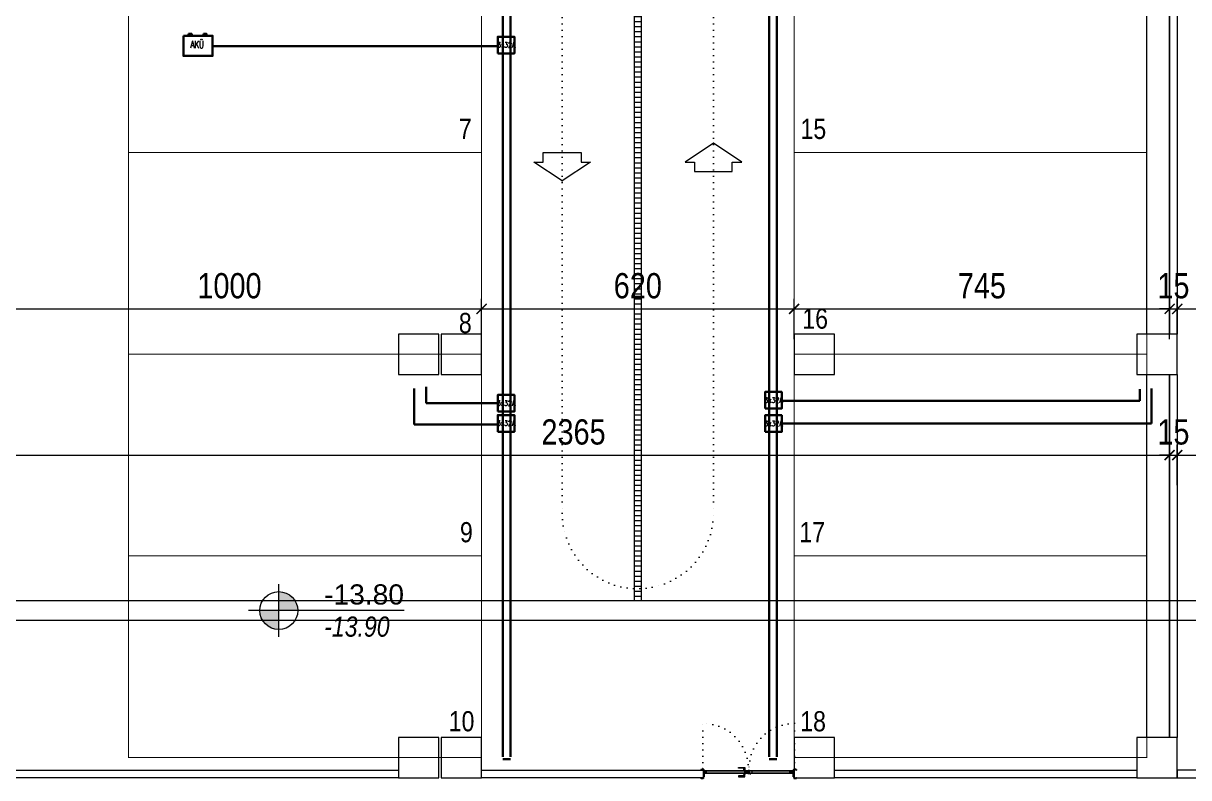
# Model space of a CAD drawing. Header units: metres. Extents: x -13194 to 152406, y -4219 to 19791.
# Drawn here: x 4531 to 6843, y 0 to 1496 of the extents above; entities that cross this region are included whole.
import ezdxf
from ezdxf.enums import TextEntityAlignment as Align

# ---------------------------------------------------------------- set-up
doc = ezdxf.new("R2010")
doc.units = ezdxf.units.M
doc.header["$LTSCALE"] = 100
doc.header["$MEASUREMENT"] = 0
doc.linetypes.add('DOT2', pattern=[0.125, 0, -0.125])
doc.linetypes.add('HIDDEN', pattern=[0.375, 0.25, -0.125])
doc.layers.get('0').update_dxf_attribs({"color": 9, "lineweight": 9})
for name, color, linetype, lineweight in [('00', 9, 'Continuous', 9), ('01', 9, 'Continuous', 9), ('05', 9, 'Continuous', 9), ('05S', 9, 'Continuous', 9), ('06B', 9, 'Continuous', 9), ('06C', 9, 'Continuous', 9), ('06D', 9, 'Continuous', 9), ('09', 9, 'Continuous', 9), ('10', 9, 'Continuous', 9), ('20', 9, 'DOT2', 9), ('21', 9, 'Continuous', 9), ('25', 76, 'Continuous', 9), ('E-BUSBAR', 7, 'Continuous', 30), ('E-KABLO', 7, 'Continuous', 30), ('E-KOMBİNE ETANŞ PRİZ (2x1 FAZ+4x3 FAZ)', 7, 'Continuous', 30)]:
    doc.layers.add(name, color=color, linetype=linetype, lineweight=lineweight)
doc.styles.add('Arial', font='arial.ttf', dxfattribs={"height": 2.5})
doc.styles.add('E-YAZI', font='txttw.shx')
doc.styles.add('MuuM_TEXT-ITALIC', font='ARIALNI.TTF')
doc.styles.add('MuuM_TEXT-STANDART', font='ARIALN.TTF')
doc.dimstyles.new('MuuM_DIM200', dxfattribs={"dimscale": 20, "dimtxt": 2, "dimasz": 1, "dimexe": 1, "dimexo": 1, "dimgap": 1, "dimtad": 1, "dimdec": 1, "dimrnd": 0.5, "dimdsep": 46, "dimtxsty": 'MuuM_TEXT-STANDART', "dimblk": 'ARCHTICK', "dimcen": 0, "dimdle": 0.15, "dimclrd": 256, "dimclre": 256, "dimclrt": 256, "dimadec": 0, "dimazin": 0, "dimtfac": 5, "dimtdec": 1, "dimtix": 1, "dimtmove": 2, "dimatfit": 3, "dimldrblk": 'DOT', "dimfxl": 3, "dimfxlon": 1, "dimtolj": 1, "dimlwd": -1, "dimlwe": -1, "dimarcsym": 0})

# ---------------------------------------------------------------- blocks, each defined once
blk = doc.blocks.new('E-3X32A BUSBAR CIKIS KUTUSU')
at = {"layer": 'E-BUSBAR', "color": 2}
blk.add_line((-83, 162), (82, 162), dxfattribs=at)
blk.add_line((-83, 162), (82, 162), dxfattribs=at)
blk.add_lwpolyline([(-166, -168), (164, -168), (164, 162), (-166, 162)], close=True, dxfattribs=at)
at = {"layer": 'E-BUSBAR', "color": 2, "style": 'E-YAZI', "width": 0.7}
blk.add_text('3x32A', height=105, dxfattribs=at).set_placement((0, 0), align=Align.MIDDLE)
blk = doc.blocks.new('E-AKU SARJ VE ENERJI UNITESI')
at = {"layer": 'E-KOMBİNE ETANŞ PRİZ (2x1 FAZ+4x3 FAZ)', "color": 2}
for points in [[(-290, 399), (290, 399), (290, 0), (-290, 0)], [(-186, 434), (-122, 434), (-122, 399), (-186, 399)], [(108, 434), (172, 434), (172, 399), (108, 399)]]:
    blk.add_lwpolyline(points, close=True, dxfattribs=at)
at = {"layer": 'E-KOMBİNE ETANŞ PRİZ (2x1 FAZ+4x3 FAZ)', "color": 2, "style": 'E-YAZI', "width": 0.7}
blk.add_text('AKÜ', height=147, dxfattribs=at).set_placement((-16, 243), align=Align.MIDDLE)
blk = doc.blocks.new('p-kolon_80x80')
blk.add_lwpolyline([(-40, -40), (40, -40), (40, 40), (-40, 40)], close=True)
blk = doc.blocks.new('2.bod.sitatik')
at = {"layer": '01'}
for points in [[(5275, -8630), (5355, -8630), (5355, -8550), (5275, -8550)], [(5360, -8630), (5440, -8630), (5440, -8550), (5360, -8550)], [(6060, -8630), (6140, -8630), (6140, -8550), (6060, -8550)], [(6740, -8630), (6820, -8630), (6820, -8550), (6740, -8550)]]:
    blk.add_lwpolyline(points, close=True, dxfattribs=at)
for p in [(5315, -7790), (5400, -7790), (6100, -7790), (6780, -7790)]:
    blk.add_blockref('p-kolon_80x80', p, dxfattribs=at)
blk = doc.blocks.new('p-işyeri')
at = {"color": 0, "const_width": 2}
blk.add_lwpolyline([(200, 0), (200, 700), (-200, 700), (-200, 0)], close=True, dxfattribs=at)
blk = doc.blocks.new('p-birim')
blk.add_lwpolyline([(0, 0), (1, 0), (1, 1), (0, 1)], close=True)
blk = doc.blocks.new('p-ızgara')
at = {"layer": '06D'}
h = blk.add_hatch(dxfattribs=at)
h.set_pattern_fill('_USER', color=252, scale=10, angle=180, style=0, pattern_type=0)
h.set_pattern_definition([(180, (20, -8630), (-1e-15, -10), [])])
h.paths.add_polyline_path([(5742.5, -4975), (5742.5, -8278.5), (5757.5, -8278.5), (5757.5, -4975)])
blk.add_lwpolyline([(5742.5, -4975), (5742.5, -8278.5), (5757.5, -8278.5), (5757.5, -4975)], close=True, dxfattribs=at)
blk = doc.blocks.new('_ArchTick')
at = {"color": 0, "linetype": 'ByBlock', "const_width": 0.15}
blk.add_lwpolyline([(-0.5, -0.5), (0.5, 0.5)], dxfattribs=at)
blk = doc.blocks.new('*D609')
at = {"layer": '25', "transparency": 16777216}
for p, q in [((4440, -32440.8), (4440, -32360.8)), ((5440, -32440.8), (5440, -32360.8)), ((4437, -32380.8), (5443, -32380.8))]:
    blk.add_line(p, q, dxfattribs=at)
at = {"layer": '25', "transparency": 16777216, "xscale": 20, "yscale": 20, "zscale": 20, "rotation": 180}
blk.add_blockref('_ArchTick', (4440, -32380.8), dxfattribs=at)
at = {"layer": '25', "transparency": 16777216, "xscale": 20, "yscale": 20, "zscale": 20}
blk.add_blockref('_ArchTick', (5440, -32380.8), dxfattribs=at)
at = {"layer": '25', "transparency": 16777216, "insert": (4940, -32335.2), "char_height": 50, "attachment_point": 5, "style": 'MuuM_TEXT-STANDART'}
blk.add_mtext('\\A1;1000', dxfattribs=at)
blk = doc.blocks.new('_Dot')
at = {"color": 0, "linetype": 'ByBlock', "lineweight": -2}
blk.add_line((-0.5, 0), (-1, 0), dxfattribs=at)
at = {"color": 0, "linetype": 'ByBlock', "const_width": 0.5}
blk.add_lwpolyline([(-0.25, 0, 1), (0.25, 0, 1)], format="xyb", close=True, dxfattribs=at)
blk = doc.blocks.new('*D610')
at = {"layer": '25', "transparency": 16777216}
for p, q in [((5440, -32440.8), (5440, -32360.8)), ((6060, -32440.8), (6060, -32360.8)), ((5437, -32380.8), (6063, -32380.8))]:
    blk.add_line(p, q, dxfattribs=at)
at = {"layer": '25', "transparency": 16777216, "xscale": 20, "yscale": 20, "zscale": 20, "rotation": 180}
blk.add_blockref('_ArchTick', (5440, -32380.8), dxfattribs=at)
at = {"layer": '25', "transparency": 16777216, "xscale": 20, "yscale": 20, "zscale": 20}
blk.add_blockref('_ArchTick', (6060, -32380.8), dxfattribs=at)
at = {"layer": '25', "transparency": 16777216, "insert": (5750, -32335.2), "char_height": 50, "attachment_point": 5, "style": 'MuuM_TEXT-STANDART'}
blk.add_mtext('\\A1;620', dxfattribs=at)
blk = doc.blocks.new('*D611')
at = {"layer": '25', "transparency": 16777216}
for p, q in [((6060, -32440.8), (6060, -32360.8)), ((6805, -32410.8), (6805, -32360.8)), ((6057, -32380.8), (6808, -32380.8))]:
    blk.add_line(p, q, dxfattribs=at)
at = {"layer": '25', "transparency": 16777216, "xscale": 20, "yscale": 20, "zscale": 20, "rotation": 180}
blk.add_blockref('_ArchTick', (6060, -32380.8), dxfattribs=at)
at = {"layer": '25', "transparency": 16777216, "xscale": 20, "yscale": 20, "zscale": 20}
blk.add_blockref('_ArchTick', (6805, -32380.8), dxfattribs=at)
at = {"layer": '25', "transparency": 16777216, "insert": (6432.5, -32335.3), "char_height": 50, "attachment_point": 5, "style": 'MuuM_TEXT-STANDART'}
blk.add_mtext('\\A1;745', dxfattribs=at)
blk = doc.blocks.new('*D612')
at = {"layer": '25', "transparency": 16777216}
for p, q in [((6805, -32440.8), (6805, -32360.8)), ((6820, -32410.8), (6820, -32360.8)), ((6805, -32380.8), (6785, -32380.8)), ((6805, -32380.8), (6820, -32380.8)), ((6820, -32380.8), (6840, -32380.8))]:
    blk.add_line(p, q, dxfattribs=at)
at = {"layer": '25', "transparency": 16777216, "xscale": 20, "yscale": 20, "zscale": 20}
blk.add_blockref('_ArchTick', (6805, -32380.8), dxfattribs=at)
at = {"layer": '25', "transparency": 16777216, "xscale": 20, "yscale": 20, "zscale": 20, "rotation": 180}
blk.add_blockref('_ArchTick', (6820, -32380.8), dxfattribs=at)
at = {"layer": '25', "transparency": 16777216, "insert": (6812.5, -32335.2), "char_height": 50, "attachment_point": 5, "style": 'MuuM_TEXT-STANDART'}
blk.add_mtext('\\A1;15', dxfattribs=at)
blk = doc.blocks.new('*D613')
at = {"layer": '25', "transparency": 16777216}
for p, q in [((6820, -32440.8), (6820, -32360.8)), ((7525, -32440.8), (7525, -32360.8)), ((6817, -32380.8), (7528, -32380.8))]:
    blk.add_line(p, q, dxfattribs=at)
at = {"layer": '25', "transparency": 16777216, "xscale": 20, "yscale": 20, "zscale": 20, "rotation": 180}
blk.add_blockref('_ArchTick', (6820, -32380.8), dxfattribs=at)
at = {"layer": '25', "transparency": 16777216, "xscale": 20, "yscale": 20, "zscale": 20}
blk.add_blockref('_ArchTick', (7525, -32380.8), dxfattribs=at)
at = {"layer": '25', "transparency": 16777216, "insert": (7172.5, -32335.2), "char_height": 50, "attachment_point": 5, "style": 'MuuM_TEXT-STANDART'}
blk.add_mtext('\\A1;705', dxfattribs=at)
blk = doc.blocks.new('*D617')
at = {"layer": '25', "transparency": 16777216}
for p, q in [((4440, -32730.8), (4440, -32650.8)), ((6805, -32730.8), (6805, -32650.8)), ((4437, -32670.8), (6808, -32670.8))]:
    blk.add_line(p, q, dxfattribs=at)
at = {"layer": '25', "transparency": 16777216, "xscale": 20, "yscale": 20, "zscale": 20, "rotation": 180}
blk.add_blockref('_ArchTick', (4440, -32670.8), dxfattribs=at)
at = {"layer": '25', "transparency": 16777216, "xscale": 20, "yscale": 20, "zscale": 20}
blk.add_blockref('_ArchTick', (6805, -32670.8), dxfattribs=at)
at = {"layer": '25', "transparency": 16777216, "insert": (5622.5, -32625.3), "char_height": 50, "attachment_point": 5, "style": 'MuuM_TEXT-STANDART'}
blk.add_mtext('\\A1;2365', dxfattribs=at)
blk = doc.blocks.new('*D618')
at = {"layer": '25', "transparency": 16777216}
for p, q in [((9140, -32610.8), (9140, -32690.8)), ((6820, -32730.8), (6820, -32650.8)), ((6817, -32670.8), (9143, -32670.8))]:
    blk.add_line(p, q, dxfattribs=at)
at = {"layer": '25', "transparency": 16777216, "xscale": 20, "yscale": 20, "zscale": 20, "rotation": 180}
blk.add_blockref('_ArchTick', (6820, -32670.8), dxfattribs=at)
at = {"layer": '25', "transparency": 16777216, "xscale": 20, "yscale": 20, "zscale": 20}
blk.add_blockref('_ArchTick', (9140, -32670.8), dxfattribs=at)
at = {"layer": '25', "transparency": 16777216, "insert": (7980, -32625.3), "char_height": 50, "attachment_point": 5, "style": 'MuuM_TEXT-STANDART'}
blk.add_mtext('\\A1;2320', dxfattribs=at)
blk = doc.blocks.new('*D619')
at = {"layer": '25', "transparency": 16777216}
for p, q in [((6805, -32730.8), (6805, -32650.8)), ((6820, -32700.8), (6820, -32650.8)), ((6805, -32670.8), (6785, -32670.8)), ((6805, -32670.8), (6820, -32670.8)), ((6820, -32670.8), (6840, -32670.8))]:
    blk.add_line(p, q, dxfattribs=at)
at = {"layer": '25', "transparency": 16777216, "xscale": 20, "yscale": 20, "zscale": 20}
blk.add_blockref('_ArchTick', (6805, -32670.8), dxfattribs=at)
at = {"layer": '25', "transparency": 16777216, "xscale": 20, "yscale": 20, "zscale": 20, "rotation": 180}
blk.add_blockref('_ArchTick', (6820, -32670.8), dxfattribs=at)
at = {"layer": '25', "transparency": 16777216, "insert": (6812.5, -32625.3), "char_height": 50, "attachment_point": 5, "style": 'MuuM_TEXT-STANDART'}
blk.add_mtext('\\A1;15', dxfattribs=at)
blk = doc.blocks.new('0_elevationtarget-p-bk')
h = blk.add_hatch(color=250)
h.paths.add_polyline_path([(1.88, 0, 0.414214), (0, 1.88), (0, 0)])
h.paths.add_polyline_path([(0, 0), (-1.88, 0, 0.414214), (0, -1.88)])
blk.add_line((0, -2.62), (0, 2.62))
blk.add_lwpolyline([(12.45, 0), (-3, 0)])
blk.add_circle((0, 0), 1.88)
at = {"style": 'Arial'}
blk.add_attdef('BITMISKOT', text='', height=2, dxfattribs=at).set_placement((4.5, 0), align=Align.BOTTOM_LEFT)
at = {"style": 'MuuM_TEXT-ITALIC'}
blk.add_attdef('FINISHINGFLOORLEVEL', text='', height=2, dxfattribs=at).set_placement((4.5, -0.59), align=Align.TOP_LEFT)
blk = doc.blocks.new('0_arrow1')
at = {"linetype": 'ByBlock', "lineweight": -2}
blk.add_lwpolyline([(15, -22.5), (-15, -22.5), (-15, -15), (-22.5, -15), (0, 0), (22.5, -15), (15, -15)], close=True, dxfattribs=at)
blk.add_point((0, 0))
blk = doc.blocks.new('prf-scr2')
at = {"linetype": 'DOT2', "ltscale": 10}
blk.add_line((0, 0.2), (0, -1.1), dxfattribs=at)
for p, q in [((-0.1, -0.2), (0.1, -0.3)), ((0.1, -0.2), (-0.1, -0.2)), ((0.1, -0.3), (-0.1, -0.3)), ((-0.1, -0.3), (0.1, -0.4)), ((0.1, -0.4), (-0.1, -0.4)), ((0.1, -0.5), (-0.1, -0.4)), ((-0.1, -0.4), (0.1, -0.4)), ((0.1, -0.6), (-0.1, -0.5)), ((-0.1, -0.5), (0.1, -0.5)), ((-0.1, -0.6), (0.1, -0.7)), ((0.1, -0.6), (-0.1, -0.6)), ((-0.1, -0.6), (0.1, -0.6)), ((-0.1, -0.7), (0.1, -0.8)), ((0.1, -0.7), (-0.1, -0.7)), ((-0.1, -0.8), (0.1, -0.8)), ((0.1, -0.8), (-0.1, -0.8)), ((0.1, -0.2), (0, -0.1)), ((0, -0.2), (0.1, -0.2))]:
    blk.add_line(p, q)
blk.add_lwpolyline([(0.2, 0), (-0.2, 0), (-0.2, 0), (-0.1, -0.1), (0.1, -0.1), (0.2, 0), (0.2, 0)], close=True)
for points in [[(0.2, 0), (-0.2, 0)], [(-0.1, -0.1), (-0.1, -0.2), (-0.1, -0.2), (-0.1, -0.2), (-0.1, -0.2), (-0.1, -0.3), (-0.1, -0.3), (-0.1, -0.3), (-0.1, -0.3), (-0.1, -0.4), (-0.1, -0.4), (-0.1, -0.4), (-0.1, -0.4), (-0.1, -0.4), (-0.1, -0.5), (-0.1, -0.5), (-0.1, -0.5), (-0.1, -0.5), (-0.1, -0.5), (-0.1, -0.5), (-0.1, -0.6), (-0.1, -0.6), (-0.1, -0.6), (-0.1, -0.6), (-0.1, -0.6), (-0.1, -0.7), (-0.1, -0.7), (-0.1, -0.7), (-0.1, -0.7), (-0.1, -0.7), (-0.1, -0.8), (-0.1, -0.8), (-0.1, -0.8), (-0.1, -0.8), (0, -0.9), (0, -0.9), (0, -0.9), (0.1, -0.8), (0.1, -0.8), (0.1, -0.7), (0.1, -0.7), (0.1, -0.7), (0.1, -0.7), (0.1, -0.7), (0.1, -0.7), (0.1, -0.6), (0.1, -0.6), (0.1, -0.6), (0.1, -0.6), (0.1, -0.6), (0.1, -0.5), (0.1, -0.5), (0.1, -0.5), (0.1, -0.5), (0.1, -0.4), (0.1, -0.4), (0.1, -0.4), (0.1, -0.4), (0.1, -0.4), (0.1, -0.3), (0.1, -0.3), (0.1, -0.3), (0.1, -0.3), (0.1, -0.3), (0.1, -0.3), (0.1, -0.2), (0.1, -0.2), (0.1, -0.2), (0.1, -0.2), (0.1, -0.2), (0.1, -0.1)]]:
    blk.add_lwpolyline(points)
blk = doc.blocks.new('gr-p-barel kilitli kapı kolu')
at = {"layer": '05S'}
h = blk.add_hatch(color=256, dxfattribs=at)
h.paths.add_polyline_path([(1.3, 0.8), (-1.3, 0.8), (-1.3, 0.7), (1.3, 0.7)])
h.paths.add_polyline_path([(2.75, 0.7), (-2.75, 0.7), (-2.75, 0), (2.75, 0)])
h.paths.add_polyline_path([(-11.7, 4.9), (-11.7, 6.7), (0.9, 6.7), (0.9, 0.8), (-0.9, 0.8), (-0.9, 4.9)])
at = {"flags": 128}
for points in [[(-0.9, 0.8), (-0.9, 4.9), (-11.7, 4.9), (-11.7, 6.7), (0.9, 6.7), (0.9, 0.8)], [(-0.8, 5), (0.8, 6.6)]]:
    blk.add_lwpolyline(points, dxfattribs=at)
blk.add_lwpolyline([(-2.75, 0), (-2.75, 0.7), (2.75, 0.7), (2.75, 0)])
blk.add_lwpolyline([(-1.3, 0.7), (1.3, 0.7), (1.3, 0.8), (-1.3, 0.8)], close=True)
blk = doc.blocks.new('p-de-02')
at = {"layer": '06C'}
blk.add_lwpolyline([(106.3, -16.6, 1), (106.3, -15.8), (104.3, -15.8), (104.3, -16.6), (106.4, -16.6)], format="xyb", dxfattribs=at)
blk.add_arc((106.3, -16.2), 0.5, 233.1301, 126.8699, dxfattribs=at)
at = {"layer": '09'}
for p, q in [((108.1, -16.7), (108.1, -16.6)), ((108.2, -16.7), (108.2, -16.6)), ((108.3, -16.6), (108.3, -16.7)), ((108.4, -16.7), (108.4, -16.6)), ((108.5, -16.6), (108.5, -16.7)), ((108.6, -16.7), (108.6, -16.6)), ((108.7, -16.6), (108.7, -16.7)), ((108.8, -16.6), (108.8, -16.7)), ((109.3, -21.9), (109.3, -21.7)), ((109.4, -21.7), (109.4, -21.9)), ((109.5, -21.9), (109.5, -21.7)), ((109.6, -21.7), (109.6, -21.9)), ((109.7, -21.9), (109.7, -21.7)), ((109.8, -21.7), (109.8, -21.9)), ((109.9, -21.9), (109.9, -21.7)), ((110, -21.9), (110, -21.7))]:
    blk.add_line(p, q, dxfattribs=at)
at = {"layer": '10'}
for points in [[(14.2, -6.8, -0.414214), (14.3, -6.7), (18.7, -6.7, -0.414214), (18.8, -6.8), (18.8, -14.1), (19, -14.1), (19, -6.8, 0.414214), (18.7, -6.5), (14.3, -6.5, 0.414214), (14, -6.8), (14, -7.7, 0.414214), (14.3, -8), (15.4, -8), (15.4, -7.8), (14.3, -7.8, -0.414214), (14.2, -7.7)], [(19, -9.7, -0.414214), (19.3, -9.4), (20.3, -9.4, -0.414214), (20.6, -9.7), (20.6, -16.1, -0.414214), (20.3, -16.4, -0.414214), (20, -16.1), (20, -15.2), (19, -15.2), (19, -24.2, -0.414214), (18.7, -24.5), (14.3, -24.5, -0.414214), (14, -24.2), (14, -23.3, -0.414214), (14.3, -23), (15.4, -23), (15.4, -23.2), (14.3, -23.2, 0.414214), (14.2, -23.3), (14.2, -24.2, 0.414214), (14.3, -24.3), (18.7, -24.3, 0.414214), (18.8, -24.2), (18.8, -15), (20.2, -15), (20.2, -16.1, 0.414214), (20.3, -16.2, 0.414214), (20.4, -16.1), (20.4, -9.7, 0.414214), (20.3, -9.6), (19.3, -9.6, 0.414214), (19.2, -9.7), (19.2, -10.6), (19, -10.6)], [(18.4, -25), (19.8, -24.4), (19.8, -21.5), (20, -21.5), (20, -24.5), (18.5, -25.2, -14.796002)], [(198.6, -9.7, 0.414214), (198.3, -9.4), (197.3, -9.4, 0.414214), (197, -9.7), (197, -16.1, 0.414214), (197.3, -16.4, 0.414214), (197.6, -16.1), (197.6, -15.2), (198.6, -15.2), (198.6, -24.2, 0.414214), (198.9, -24.5), (203.3, -24.5, 0.414214), (203.6, -24.2), (203.6, -23.3, 0.414214), (203.3, -23), (202.2, -23), (202.2, -23.2), (203.3, -23.2, -0.414214), (203.4, -23.3), (203.4, -24.2, -0.414214), (203.3, -24.3), (198.9, -24.3, -0.414214), (198.8, -24.2), (198.8, -15), (197.4, -15), (197.4, -16.1, -0.414214), (197.3, -16.2, -0.414214), (197.2, -16.1), (197.2, -9.7, -0.414214), (197.3, -9.6), (198.3, -9.6, -0.414214), (198.4, -9.7), (198.4, -10.6), (198.6, -10.6)], [(199.2, -25), (197.8, -24.4), (197.8, -21.5), (197.6, -21.5), (197.6, -24.5), (199.1, -25.2, 14.796002)], [(203.4, -6.8, 0.414214), (203.3, -6.7), (198.9, -6.7, 0.414214), (198.8, -6.8), (198.8, -14.1), (198.6, -14.1), (198.6, -6.8, -0.414214), (198.9, -6.5), (203.3, -6.5, -0.414214), (203.6, -6.8), (203.6, -7.7, -0.414214), (203.3, -8), (202.2, -8), (202.2, -7.8), (203.3, -7.8, 0.414214), (203.4, -7.7)]]:
    blk.add_lwpolyline(points, format="xyb", close=True, dxfattribs=at)
for points in [[(108.2, -20.1), (108.2, -18.1), (108.5, -18.1), (108.5, -17), (20.3, -17), (20.3, -18.1), (20.6, -18.1), (20.6, -20.1), (20.3, -20.1), (20.3, -18.3), (20, -18.3), (20, -16.7), (108.8, -16.7), (108.8, -18.3), (108.5, -18.3), (108.5, -20.1)], [(108.2, -18.1), (108.2, -20.1), (108.8, -20.1), (108.8, -21.7), (20, -21.7), (20, -20.1), (20.6, -20.1), (20.6, -18.1), (20.9, -18.1), (20.9, -20.3), (20.3, -20.3), (20.3, -21.4), (108.5, -21.4), (108.5, -20.3), (107.9, -20.3), (107.9, -18.1), (108.2, -18.1)], [(109.9, -20.1), (109.9, -18.1), (109.6, -18.1), (109.6, -17), (197.3, -17), (197.3, -18.1), (197, -18.1), (197, -20.1), (197.3, -20.1), (197.3, -18.3), (197.6, -18.3), (197.6, -16.7), (109.3, -16.7), (109.3, -18.3), (109.6, -18.3), (109.6, -20.1)], [(109.9, -18.1), (109.9, -20.1), (109.3, -20.1), (109.3, -21.7), (197.6, -21.7), (197.6, -20.1), (197, -20.1), (197, -18.1), (196.7, -18.1), (196.7, -20.3), (197.3, -20.3), (197.3, -21.4), (109.6, -21.4), (109.6, -20.3), (110.2, -20.3), (110.2, -18.1), (109.9, -18.1)]]:
    blk.add_lwpolyline(points, dxfattribs=at)
for points in [[(20.9, -17.2), (26.9, -17.2), (26.9, -21.2), (20.9, -21.2)], [(21.2, -17.5), (26.6, -17.5), (26.6, -20.9), (21.2, -20.9)], [(107.9, -17.2), (101.9, -17.2), (101.9, -21.2), (107.9, -21.2)], [(107.6, -17.5), (102.2, -17.5), (102.2, -20.9), (107.6, -20.9)], [(108.1, -22.4), (110, -22.4), (110, -21.9), (108.1, -21.9), (107.5, -21.9), (107.5, -22.4)], [(110, -16.1), (108.1, -16.1), (108.1, -16.6), (110.6, -16.6), (110.6, -16.6), (110.6, -16.1)], [(110.2, -17.2), (116.2, -17.2), (116.2, -21.2), (110.2, -21.2)], [(110.5, -17.5), (115.9, -17.5), (115.9, -20.9), (110.5, -20.9)], [(196.7, -17.2), (192.7, -17.2), (192.7, -21.2), (196.7, -21.2)], [(196.4, -17.5), (193, -17.5), (193, -20.9), (196.4, -20.9)]]:
    blk.add_lwpolyline(points, close=True, dxfattribs=at)
for centre in [(17.8, -25.5), (199.8, -25.5)]:
    blk.add_circle(centre, 0.55, dxfattribs=at)
at = {"layer": '20'}
for p, q in [((17.8, -25.5), (17.8, -116)), ((199.8, -25.5), (199.8, -116))]:
    blk.add_line(p, q, dxfattribs=at)
at = {"layer": '20', "linetype": 'HIDDEN'}
for points in [[(18.6, -24.3), (18.6, -23), (17.1, -23), (17.1, -24.3)], [(199, -24.3), (199, -23), (200.5, -23), (200.5, -24.3)], [(18.4, -25), (18.4, -23.2), (17.3, -23.2), (17.3, -25)], [(199.2, -25), (199.2, -23.2), (200.3, -23.2), (200.3, -25)]]:
    blk.add_lwpolyline(points, dxfattribs=at)
at = {"layer": '20'}
for centre, start, end in [((17.8, -25.5), 270, 2.4057), ((199.8, -25.5), 177.5943, 270)]:
    blk.add_arc(centre, 90.5, start, end, dxfattribs=at)
at = {"layer": '06B', "xscale": -1}
blk.add_blockref('gr-p-barel kilitli kapı kolu', (117.3, -16.7), dxfattribs=at)
at = {"layer": '06B', "rotation": 180}
blk.add_blockref('gr-p-barel kilitli kapı kolu', (117.3, -21.7), dxfattribs=at)
at = {"layer": '10', "xscale": -1, "rotation": 90}
for p in [(20.3, -19.2), (109.6, -19.2)]:
    blk.add_blockref('prf-scr2', p, dxfattribs=at)
at = {"layer": '10', "rotation": 270}
for p in [(108.5, -19.2), (197.3, -19.2)]:
    blk.add_blockref('prf-scr2', p, dxfattribs=at)
blk = doc.blocks.new('2.bod.Mimari')
at = {"layer": '00'}
for points in [[(6820, -7030), (6820, -7750), (6805, -7750), (6805, -7030)], [(6820, -7830), (6820, -8550), (6805, -8550), (6805, -7830)], [(5275, -8630), (4440, -8630), (4440, -8615), (5275, -8615)], [(5880, -8630), (5440, -8630), (5440, -8615), (5880, -8615)], [(6740, -8630), (6140, -8630), (6140, -8615), (6740, -8615)], [(6820, -8630), (7440, -8630), (7440, -8615), (6820, -8615)]]:
    blk.add_lwpolyline(points, close=True, dxfattribs=at)
at = {"layer": '06D', "linetype": 'DOT2'}
for points in [[(5600, -4350), (5600, -7755), (5600, -8105)], [(5900, -4350), (5900, -7755), (5900, -8105)]]:
    blk.add_lwpolyline(points, dxfattribs=at)
blk.add_lwpolyline([(5600, -8105, 1), (5900, -8105, 1)], format="xyb", dxfattribs=at)
at = {"layer": '06D'}
blk.add_lwpolyline([(1942.5, -8278.51), (8760, -8278.51), (8760, -8733.51), (8720, -8733.51), (8720, -8318.51), (1942.5, -8318.51), (1942.5, -8278.51)], dxfattribs=at)
at = {"layer": '05', "xscale": -45, "yscale": 720}
for p in [(6805, -7750), (6805, -8550)]:
    blk.add_blockref('p-birim', p, dxfattribs=at)
at = {"layer": '06D'}
blk.add_blockref('p-ızgara', (0, 0), dxfattribs=at)
at = {"layer": '06D', "color": 89, "linetype": 'HIDDEN', "true_color": 0x2e4d23, "rotation": 90}
for p in [(5440, -7190), (6760, -7190), (5440, -7590), (6760, -7590), (5440, -7990), (6760, -7990), (5440, -8390), (6760, -8390)]:
    blk.add_blockref('p-işyeri', p, dxfattribs=at)
at = {"layer": '06D', "xscale": -2.5, "yscale": 2.5, "zscale": 2.5}
blk.add_blockref('0_arrow1', (5900, -7371.25), dxfattribs=at)
at = {"layer": '06D', "xscale": 2.5, "yscale": 2.5, "zscale": 2.5, "rotation": 180}
blk.add_blockref('0_arrow1', (5600, -7446.25), dxfattribs=at)
at = {"layer": '10', "rotation": 180}
blk.add_blockref('p-de-02', (6078.8, -8638), dxfattribs=at)
at = {"layer": '21', "xscale": 20, "yscale": 20, "zscale": 20}
blk.add_blockref('0_elevationtarget-p-bk', (5037.77, -8298.49), dxfattribs=at).add_auto_attribs({'BITMISKOT': '-13.80', 'FINISHINGFLOORLEVEL': '-13.90'})
at = {"layer": '21', "style": 'MuuM_TEXT-STANDART'}
for s, p in [('7', (5420.49, -7375)), ('8', (5420.49, -7760)), ('9', (5422.65, -8175)), ('10', (5425.9, -8550))]:
    blk.add_text(s, height=40, dxfattribs=at).set_placement(p, align=Align.BOTTOM_RIGHT)
for s, p in [('15', (6072.77, -7375)), ('16', (6076.33, -7751.34)), ('17', (6070.52, -8175)), ('18', (6072.24, -8550))]:
    blk.add_text(s, height=40, dxfattribs=at).set_placement(p, align=Align.BOTTOM_LEFT)
at = {"layer": '25'}
for base, p1, p2, picture, middle in [((5440, -7699.98), (4440, -7959.4), (5440, -7889.37), '*D609', (4940, -7654.45)), ((6060, -7699.98), (5440, -7959.4), (6060, -7889.37), '*D610', (5750, -7654.45)), ((6805, -7699.98), (6060, -7959.4), (6805, -7750), '*D611', (6432.5, -7654.56)), ((6820, -7699.98), (6805, -7959.4), (6820, -7750), '*D612', (6812.5, -7654.46)), ((7525, -7699.98), (6820, -7959.4), (7525, -7889.37), '*D613', (7172.5, -7654.45)), ((9140, -7990), (6820, -8249.42), (9140, -7830), '*D618', (7980, -7944.47)), ((6805, -7990), (4440, -8249.42), (6805, -8179.39), '*D617', (5622.5, -7944.47)), ((6820, -7990), (6805, -8249.41), (6820, -8040.01), '*D619', (6812.5, -7944.47))]:
    dim = blk.add_linear_dim(base=base, p1=p1, p2=p2, dimstyle='MuuM_DIM200', override={"dimtxt": 2.5}, dxfattribs=at)
    dim.commit()
    dim.dimension.update_dxf_attribs({"geometry": picture, "text_midpoint": middle, "insert": (0, 24680.79)})

msp = doc.modelspace()

# ---------------------------------------------------------------- linework, layer by layer
at = {"layer": 'E-BUSBAR', "color": 3}
for p, q in [((5482.5, 41.1), (5482.5, 4003.7)), ((5482.5, 41.1), (5482.5, 4003.7)), ((5497.5, 41.1), (5497.5, 4003.7)), ((5497.5, 41.1), (5497.5, 4003.7)), ((6010.7, 41.1), (6010.7, 2427)), ((6010.7, 41.1), (6010.7, 2427)), ((6025.7, 41.1), (6025.7, 2427)), ((6025.7, 41.1), (6025.7, 2427)), ((5482.5, 37), (5497.5, 37)), ((6010.7, 37), (6025.7, 37))]:
    msp.add_line(p, q, dxfattribs=at)
at = {"layer": 'E-KABLO', "color": 3}
for p, q in [((5306.3, 772), (5306.3, 700.9)), ((6745.9, 770.6), (6745.9, 747.5)), ((6035.6, 747.5), (6745.9, 747.5)), ((5306.3, 700.9), (5472.2, 700.9))]:
    msp.add_line(p, q, dxfattribs=at)
at = {"layer": 'E-KABLO', "color": 2}
for p, q in [((5330, 775.2), (5330, 742.7)), ((6769.3, 772.3), (6769.3, 702.5)), ((5472.2, 742.7), (5330, 742.7)), ((6035.6, 702.5), (6769.3, 702.5))]:
    msp.add_line(p, q, dxfattribs=at)
at = {"layer": 'E-KOMBİNE ETANŞ PRİZ (2x1 FAZ+4x3 FAZ)', "color": 2}
msp.add_line((5472.9, 1450.9), (4906.5, 1450.9), dxfattribs=at)

# ---------------------------------------------------------------- block references
for name in ['2.bod.sitatik', '2.bod.Mimari']:
    msp.add_blockref(name, (0, 8630))
at = {"layer": 'E-BUSBAR', "color": 4, "xscale": 0.1, "yscale": 0.1, "zscale": 0.1}
for p in [(5488.9, 1453.5), (6019.2, 749.1), (5488.7, 743), (5488.7, 703.2), (6019.2, 702.8)]:
    msp.add_blockref('E-3X32A BUSBAR CIKIS KUTUSU', p, dxfattribs=at)
at = {"layer": 'E-KOMBİNE ETANŞ PRİZ (2x1 FAZ+4x3 FAZ)', "color": 4, "xscale": 0.1, "yscale": 0.1, "zscale": 0.1}
msp.add_blockref('E-AKU SARJ VE ENERJI UNITESI', (4877.5, 1431.9), dxfattribs=at)

doc.saveas('drawing.dxf')
